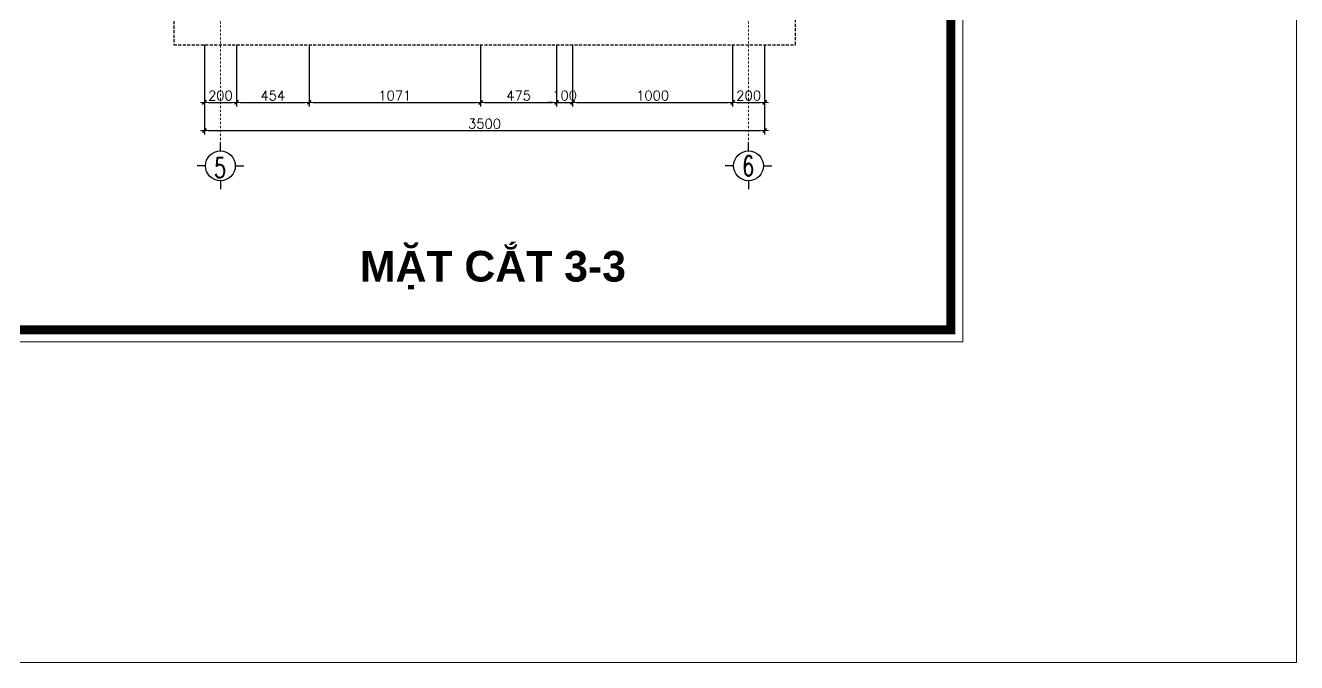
# Model space of a CAD drawing. Header units: millimetres. Extents: x 615730 to 2792744, y 139412 to 597571.
# Drawn here: x 862442 to 894211, y 210225 to 226148 of the extents above; entities that cross this region are included whole.
import ezdxf
from ezdxf.enums import TextEntityAlignment as Align

# ---------------------------------------------------------------- set-up
doc = ezdxf.new("R2010")
doc.units = ezdxf.units.MM
doc.header["$MEASUREMENT"] = 0
doc.header["$PDMODE"] = 34
doc.linetypes.add('DASHDOT', pattern=[1, 0.5, -0.25, 0, -0.25])
doc.linetypes.add('HIDDEN', pattern=[0.375, 0.25, -0.125])
doc.layers.get('0').update_dxf_attribs({"lineweight": 5})
for name, color, linetype in [('CUA', 132, 'Continuous'), ('DUT', 250, 'HIDDEN'), ('H', 252, 'Continuous'), ('TEXT', 2, 'Continuous')]:
    doc.layers.add(name, color=color, linetype=linetype)
for name, color, linetype, lineweight in [('KT', 148, 'Continuous', 18), ('thay', 7, 'Continuous', 15), ('TIM TRUC', 149, 'DASHDOT', 9), ('TUONG', 6, 'Continuous', 35), ('VLIEU', 250, 'Continuous', 9)]:
    doc.layers.add(name, color=color, linetype=linetype, lineweight=lineweight)
doc.styles.add('lyrichs', font='', dxfattribs={"width": 1.25})
doc.styles.add('romans', font='romans.shx', dxfattribs={"height": 240})
doc.styles.get('lyrichs').set_extended_font_data('.VnHelvetInsH', bold=True)
doc.dimstyles.new('1-50', dxfattribs={"dimtxt": 200, "dimasz": 100, "dimexe": 100, "dimexo": 0, "dimgap": 50, "dimtad": 1, "dimdec": 0, "dimlfac": 0.25, "dimzin": 0, "dimdsep": 46, "dimtxsty": 'romans', "dimblk": ']', "dimcen": 0, "dimdle": 100, "dimclrd": 148, "dimclre": 148, "dimclrt": 2, "dimadec": 0, "dimazin": 0, "dimtfac": 1.111111, "dimtdec": 0, "dimtix": 1, "dimtmove": 2, "dimatfit": 3, "dimldrblk": ']', "dimfxl": 200, "dimtolj": 1, "dimtzin": 0, "dimarcsym": 0})

# ---------------------------------------------------------------- blocks, each defined once
blk = doc.blocks.new(']')
for p, q in [((1, 0), (-1, 0)), ((0, 1), (0, -1))]:
    blk.add_line(p, q)
at = {"color": 9, "const_width": 0.4}
blk.add_lwpolyline([(-0.51, -0.51), (0.51, 0.51)], dxfattribs=at)
blk = doc.blocks.new('*D1634')
at = {"layer": 'DEFPOINTS', "color": 0, "ltscale": 10, "transparency": 16777216}
for p in [(866915, 225665), (867717, 225665), (867717, 224225)]:
    blk.add_point(p, dxfattribs=at)
at = {"layer": 'VLIEU', "color": 148, "lineweight": -2, "ltscale": 10, "transparency": 16777216}
for p, q in [((866915, 225665), (866915, 224125)), ((867717, 225665), (867717, 224125)), ((867015, 224225), (867617, 224225))]:
    blk.add_line(p, q, dxfattribs=at)
at = {"layer": 'VLIEU', "color": 148, "lineweight": -2, "ltscale": 10, "transparency": 16777216, "xscale": 100, "yscale": 100, "zscale": 100, "rotation": 180}
blk.add_blockref(']', (866915, 224225), dxfattribs=at)
at = {"layer": 'VLIEU', "color": 148, "lineweight": -2, "ltscale": 10, "transparency": 16777216, "xscale": 100, "yscale": 100, "zscale": 100}
blk.add_blockref(']', (867717, 224225), dxfattribs=at)
at = {"layer": 'VLIEU', "color": 2, "ltscale": 10, "transparency": 16777216, "insert": (867316, 224395), "char_height": 240, "attachment_point": 5, "style": 'romans'}
blk.add_mtext('\\A1;200', dxfattribs=at)
blk = doc.blocks.new('*D1635')
at = {"layer": 'DEFPOINTS', "color": 0, "ltscale": 10, "transparency": 16777216}
for p in [(867717, 225665), (869533, 225665), (869533, 224225)]:
    blk.add_point(p, dxfattribs=at)
at = {"layer": 'VLIEU', "color": 148, "lineweight": -2, "ltscale": 10, "transparency": 16777216}
for p, q in [((867717, 225665), (867717, 224125)), ((869533, 225665), (869533, 224125)), ((867817, 224225), (869433, 224225))]:
    blk.add_line(p, q, dxfattribs=at)
at = {"layer": 'VLIEU', "color": 148, "lineweight": -2, "ltscale": 10, "transparency": 16777216, "xscale": 100, "yscale": 100, "zscale": 100, "rotation": 180}
blk.add_blockref(']', (867717, 224225), dxfattribs=at)
at = {"layer": 'VLIEU', "color": 148, "lineweight": -2, "ltscale": 10, "transparency": 16777216, "xscale": 100, "yscale": 100, "zscale": 100}
blk.add_blockref(']', (869533, 224225), dxfattribs=at)
at = {"layer": 'VLIEU', "color": 2, "ltscale": 10, "transparency": 16777216, "insert": (868625, 224395), "char_height": 240, "attachment_point": 5, "style": 'romans'}
blk.add_mtext('\\A1;454', dxfattribs=at)
blk = doc.blocks.new('*D1636')
at = {"layer": 'DEFPOINTS', "color": 0, "ltscale": 10, "transparency": 16777216}
for p in [(869533, 225665), (873818, 225665), (873818, 224225)]:
    blk.add_point(p, dxfattribs=at)
at = {"layer": 'VLIEU', "color": 148, "lineweight": -2, "ltscale": 10, "transparency": 16777216}
for p, q in [((869533, 225665), (869533, 224125)), ((873818, 225665), (873818, 224125)), ((869633, 224225), (873718, 224225))]:
    blk.add_line(p, q, dxfattribs=at)
at = {"layer": 'VLIEU', "color": 148, "lineweight": -2, "ltscale": 10, "transparency": 16777216, "xscale": 100, "yscale": 100, "zscale": 100, "rotation": 180}
blk.add_blockref(']', (869533, 224225), dxfattribs=at)
at = {"layer": 'VLIEU', "color": 148, "lineweight": -2, "ltscale": 10, "transparency": 16777216, "xscale": 100, "yscale": 100, "zscale": 100}
blk.add_blockref(']', (873818, 224225), dxfattribs=at)
at = {"layer": 'VLIEU', "color": 2, "ltscale": 10, "transparency": 16777216, "insert": (871676, 224395), "char_height": 240, "attachment_point": 5, "style": 'romans'}
blk.add_mtext('\\A1;1071', dxfattribs=at)
blk = doc.blocks.new('*D1637')
at = {"layer": 'DEFPOINTS', "color": 0, "ltscale": 10, "transparency": 16777216}
for p in [(873818, 225665), (875717, 225665), (875717, 224225)]:
    blk.add_point(p, dxfattribs=at)
at = {"layer": 'VLIEU', "color": 148, "lineweight": -2, "ltscale": 10, "transparency": 16777216}
for p, q in [((873818, 225665), (873818, 224125)), ((875717, 225665), (875717, 224125)), ((873918, 224225), (875617, 224225))]:
    blk.add_line(p, q, dxfattribs=at)
at = {"layer": 'VLIEU', "color": 148, "lineweight": -2, "ltscale": 10, "transparency": 16777216, "xscale": 100, "yscale": 100, "zscale": 100, "rotation": 180}
blk.add_blockref(']', (873818, 224225), dxfattribs=at)
at = {"layer": 'VLIEU', "color": 148, "lineweight": -2, "ltscale": 10, "transparency": 16777216, "xscale": 100, "yscale": 100, "zscale": 100}
blk.add_blockref(']', (875717, 224225), dxfattribs=at)
at = {"layer": 'VLIEU', "color": 2, "ltscale": 10, "transparency": 16777216, "insert": (874768, 224395), "char_height": 240, "attachment_point": 5, "style": 'romans'}
blk.add_mtext('\\A1;475', dxfattribs=at)
blk = doc.blocks.new('*D1638')
at = {"layer": 'DEFPOINTS', "color": 0, "ltscale": 10, "transparency": 16777216}
for p in [(875717, 225665), (876117, 225665), (876117, 224225)]:
    blk.add_point(p, dxfattribs=at)
at = {"layer": 'VLIEU', "color": 148, "lineweight": -2, "ltscale": 10, "transparency": 16777216}
for p, q in [((875717, 225665), (875717, 224125)), ((876117, 225665), (876117, 224125)), ((875617, 224225), (875517, 224225)), ((875717, 224225), (876117, 224225)), ((876217, 224225), (876317, 224225))]:
    blk.add_line(p, q, dxfattribs=at)
at = {"layer": 'VLIEU', "color": 148, "lineweight": -2, "ltscale": 10, "transparency": 16777216, "xscale": 100, "yscale": 100, "zscale": 100}
blk.add_blockref(']', (875717, 224225), dxfattribs=at)
at = {"layer": 'VLIEU', "color": 148, "lineweight": -2, "ltscale": 10, "transparency": 16777216, "xscale": 100, "yscale": 100, "zscale": 100, "rotation": 180}
blk.add_blockref(']', (876117, 224225), dxfattribs=at)
at = {"layer": 'VLIEU', "color": 2, "ltscale": 10, "transparency": 16777216, "insert": (875917, 224395), "char_height": 240, "attachment_point": 5, "style": 'romans'}
blk.add_mtext('\\A1;100', dxfattribs=at)
blk = doc.blocks.new('*D1639')
at = {"layer": 'DEFPOINTS', "color": 0, "ltscale": 10, "transparency": 16777216}
for p in [(876117, 225665), (880117, 225665), (880117, 224225)]:
    blk.add_point(p, dxfattribs=at)
at = {"layer": 'VLIEU', "color": 148, "lineweight": -2, "ltscale": 10, "transparency": 16777216}
for p, q in [((876117, 225665), (876117, 224125)), ((880117, 225665), (880117, 224125)), ((876217, 224225), (880017, 224225))]:
    blk.add_line(p, q, dxfattribs=at)
at = {"layer": 'VLIEU', "color": 148, "lineweight": -2, "ltscale": 10, "transparency": 16777216, "xscale": 100, "yscale": 100, "zscale": 100, "rotation": 180}
blk.add_blockref(']', (876117, 224225), dxfattribs=at)
at = {"layer": 'VLIEU', "color": 148, "lineweight": -2, "ltscale": 10, "transparency": 16777216, "xscale": 100, "yscale": 100, "zscale": 100}
blk.add_blockref(']', (880117, 224225), dxfattribs=at)
at = {"layer": 'VLIEU', "color": 2, "ltscale": 10, "transparency": 16777216, "insert": (878117, 224395), "char_height": 240, "attachment_point": 5, "style": 'romans'}
blk.add_mtext('\\A1;1000', dxfattribs=at)
blk = doc.blocks.new('*D1640')
at = {"layer": 'DEFPOINTS', "color": 0, "ltscale": 10, "transparency": 16777216}
for p in [(880117, 225665), (880917, 225665), (880917, 224225)]:
    blk.add_point(p, dxfattribs=at)
at = {"layer": 'VLIEU', "color": 148, "lineweight": -2, "ltscale": 10, "transparency": 16777216}
for p, q in [((880117, 225665), (880117, 224125)), ((880917, 225665), (880917, 224125)), ((880217, 224225), (880817, 224225))]:
    blk.add_line(p, q, dxfattribs=at)
at = {"layer": 'VLIEU', "color": 148, "lineweight": -2, "ltscale": 10, "transparency": 16777216, "xscale": 100, "yscale": 100, "zscale": 100, "rotation": 180}
blk.add_blockref(']', (880117, 224225), dxfattribs=at)
at = {"layer": 'VLIEU', "color": 148, "lineweight": -2, "ltscale": 10, "transparency": 16777216, "xscale": 100, "yscale": 100, "zscale": 100}
blk.add_blockref(']', (880917, 224225), dxfattribs=at)
at = {"layer": 'VLIEU', "color": 2, "ltscale": 10, "transparency": 16777216, "insert": (880517, 224395), "char_height": 240, "attachment_point": 5, "style": 'romans'}
blk.add_mtext('\\A1;200', dxfattribs=at)
blk = doc.blocks.new('*D1641')
at = {"layer": 'DEFPOINTS', "color": 0, "ltscale": 10, "transparency": 16777216}
for p in [(866915, 225665), (880917, 225665), (880917, 223522)]:
    blk.add_point(p, dxfattribs=at)
at = {"layer": 'VLIEU', "color": 148, "lineweight": -2, "ltscale": 10, "transparency": 16777216}
for p, q in [((866915, 225665), (866915, 223422)), ((880917, 225665), (880917, 223422)), ((867015, 223522), (880817, 223522))]:
    blk.add_line(p, q, dxfattribs=at)
at = {"layer": 'VLIEU', "color": 148, "lineweight": -2, "ltscale": 10, "transparency": 16777216, "xscale": 100, "yscale": 100, "zscale": 100, "rotation": 180}
blk.add_blockref(']', (866915, 223522), dxfattribs=at)
at = {"layer": 'VLIEU', "color": 148, "lineweight": -2, "ltscale": 10, "transparency": 16777216, "xscale": 100, "yscale": 100, "zscale": 100}
blk.add_blockref(']', (880917, 223522), dxfattribs=at)
at = {"layer": 'VLIEU', "color": 2, "ltscale": 10, "transparency": 16777216, "insert": (873916, 223692), "char_height": 240, "attachment_point": 5, "style": 'romans'}
blk.add_mtext('\\A1;3500', dxfattribs=at)
blk = doc.blocks.new('tt')
at = {"layer": 'CUA'}
for p, q in [((0, -159), (0, 50)), ((-373, -532), (-582, -532)), ((373, -532), (582, -532)), ((0, -905), (0, -1114))]:
    blk.add_line(p, q, dxfattribs=at)
blk.add_circle((0, -532), 373, dxfattribs=at)

msp = doc.modelspace()

# ---------------------------------------------------------------- linework, layer by layer
at = {"layer": 'DUT', "color": 2, "ltscale": 300}
msp.add_lwpolyline([(866149.4, 225664.9), (881684.2, 225664.9), (881684.2, 246279.4), (866149.4, 246279.4)], close=True, dxfattribs=at)
at = {"layer": 'H', "const_width": 227.1}
msp.add_lwpolyline([(841213, 218543), (885568.5, 218543), (885568.5, 249728.1), (841213, 249728.1)], close=True, dxfattribs=at)
at = {"layer": 'KT', "ltscale": 10}
msp.add_lwpolyline([(650620.1, 325466.5), (894210.7, 325466.5), (894210.7, 210225.3), (650620.1, 210225.3)], close=True, dxfattribs=at)
at = {"layer": 'thay', "linetype": 'Continuous'}
msp.add_lwpolyline([(840910.3, 218240.2), (885871.2, 218240.2), (885871.2, 250030.8), (840910.3, 250030.8)], close=True, dxfattribs=at)
at = {"layer": 'TIM TRUC', "ltscale": 100}
for p, q in [((867315.1, 230247.9), (867315.1, 223221)), ((880515.1, 230247.9), (880515.1, 223221))]:
    msp.add_line(p, q, dxfattribs=at)

# ---------------------------------------------------------------- block references
at = {"layer": 'CUA'}
for p in [(867315.1, 223171), (880515.1, 223171)]:
    msp.add_blockref('tt', p, dxfattribs=at)

# ---------------------------------------------------------------- texts
at = {"layer": 'TEXT', "style": 'lyrichs'}
msp.add_text('MÆT c¾t 3-3', height=765, dxfattribs=at).set_placement((874126.8, 219748), align=Align.CENTER)
at = {"layer": 'TUONG', "style": 'romans', "width": 0.7}
for s, p in [('5', (867305.7, 222341.5)), ('6', (880505.7, 222386.3))]:
    msp.add_text(s, height=500, dxfattribs=at).set_placement(p, align=Align.CENTER)

# ---------------------------------------------------------------- dimensions: what is measured, and where the dimension line sits
at = {"layer": 'VLIEU', "ltscale": 10}
for base, p1, p2, picture, middle in [((867716.8, 224225.4), (866915.1, 225664.9), (867716.8, 225664.9), '*D1634', (867315.9, 224395.4)), ((880916.9, 223522.2), (866915.1, 225664.9), (880916.9, 225664.9), '*D1641', (873916, 223692.2)), ((869533.1, 224225.4), (867716.8, 225664.9), (869533.1, 225664.9), '*D1635', (868624.9, 224395.4)), ((873818.4, 224225.4), (869533.1, 225664.9), (873818.4, 225664.9), '*D1636', (871675.7, 224395.4)), ((875716.8, 224225.4), (873818.4, 225664.9), (875716.8, 225664.9), '*D1637', (874767.6, 224395.4)), ((876116.8, 224225.4), (875716.8, 225664.9), (876116.8, 225664.9), '*D1638', (875916.8, 224395.4)), ((880116.8, 224225.4), (876116.8, 225664.9), (880116.8, 225664.9), '*D1639', (878116.8, 224395.4)), ((880916.9, 224225.4), (880116.8, 225664.9), (880916.9, 225664.9), '*D1640', (880516.8, 224395.4))]:
    dim = msp.add_linear_dim(base=base, p1=p1, p2=p2, dimstyle='1-50', dxfattribs=at)
    dim.commit()
    dim.dimension.update_dxf_attribs({"geometry": picture, "text_midpoint": middle})

doc.saveas('drawing.dxf')
